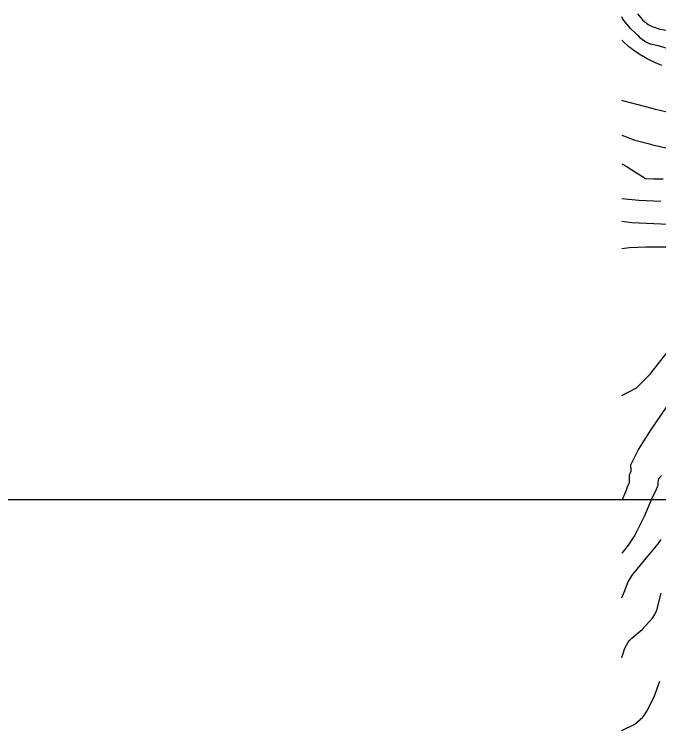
# Model space of a CAD drawing. Header units: metres. Extents: x 837117 to 838479, y 1189012 to 1191015.
# Drawn here: x 837389.6 to 837481.9, y 1189020.8 to 1189123.3 of the extents above; entities that cross this region are included whole.
import ezdxf

# ---------------------------------------------------------------- set-up
doc = ezdxf.new("R2010")
doc.units = ezdxf.units.M
doc.header["$LTSCALE"] = 0.3
for name, color, linetype in [('COTAS 10', 1, 'Continuous'), ('COTAS INT', 252, 'Continuous'), ('MARCO IMP', 130, 'Continuous')]:
    doc.layers.add(name, color=color, linetype=linetype)

msp = doc.modelspace()

# ---------------------------------------------------------------- linework, layer by layer
at = {"layer": 'COTAS 10'}
for points in [[(837476.51, 1189106.05), (837478.36, 1189105.36), (837480.46, 1189104.82), (837481.12, 1189104.65), (837481.81, 1189104.48), (837484.59, 1189103.8)], [(837476.51, 1189068.8), (837478.6, 1189069.92), (837479.55, 1189070.79), (837480.58, 1189071.86), (837484.81, 1189077.28)], [(837476.51, 1189020.85), (837478.38, 1189021.8), (837479.52, 1189022.78), (837479.82, 1189023.18), (837480.12, 1189023.63), (837481.13, 1189025.71), (837481.98, 1189027.95)]]:
    msp.add_lwpolyline(points, dxfattribs=at)
at = {"layer": 'COTAS INT'}
for points in [[(837483.03, 1189118.47), (837481.76, 1189118.82), (837481.49, 1189118.89), (837481.27, 1189118.95), (837480.81, 1189119.05), (837480.61, 1189119.09), (837480.55, 1189119.11), (837480.5, 1189119.13), (837480.29, 1189119.21), (837480.09, 1189119.31), (837480.04, 1189119.34), (837479.98, 1189119.37), (837479.78, 1189119.49), (837479.58, 1189119.63), (837479.52, 1189119.67), (837479.46, 1189119.72), (837479.26, 1189119.91), (837478.9, 1189120.25), (837478.75, 1189120.39), (837478.58, 1189120.55), (837477.76, 1189121.33), (837476.86, 1189122.41), (837476.63, 1189122.77), (837476.51, 1189122.98)], [(837478.76, 1189123.4), (837479.46, 1189122.54), (837480.3, 1189121.9), (837480.56, 1189121.75), (837480.84, 1189121.61), (837481.94, 1189121.21), (837483.54, 1189120.98)], [(837482.26, 1189116.01), (837481.34, 1189116.39), (837480.42, 1189116.85), (837480.16, 1189116.99), (837479.9, 1189117.13), (837478.98, 1189117.67), (837478.06, 1189118.31), (837477.8, 1189118.51), (837477.54, 1189118.72), (837476.6, 1189119.57), (837476.51, 1189119.65)], [(837482.94, 1189109.33), (837481.32, 1189109.74), (837480.68, 1189109.91), (837479.95, 1189110.1), (837476.65, 1189110.97), (837476.51, 1189111.01)], [(837476.51, 1189101.98), (837477.13, 1189101.6), (837477.96, 1189101.08), (837478.63, 1189100.67), (837479.71, 1189100), (837479.73, 1189099.97), (837479.74, 1189099.95), (837479.76, 1189099.91), (837479.8, 1189099.88), (837479.82, 1189099.88), (837479.84, 1189099.87), (837479.96, 1189099.86), (837481.04, 1189099.83), (837481.67, 1189099.81), (837482.45, 1189099.79)], [(837482.11, 1189096.56), (837478.96, 1189096.69), (837476.51, 1189096.96)], [(837483.18, 1189093.29), (837477.97, 1189093.53), (837476.51, 1189093.69)], [(837483.83, 1189090.04), (837479.95, 1189090.05), (837478.8, 1189090), (837477.6, 1189089.92), (837476.51, 1189089.81)], [(837485.32, 1189070.73), (837480.52, 1189063.69), (837479.61, 1189062.28), (837478.89, 1189061.11), (837477.78, 1189058.83), (837477.82, 1189058.2), (837477.81, 1189058.07), (837477.8, 1189057.95), (837477.7, 1189057.69), (837477.6, 1189057.48), (837477.58, 1189057.4), (837477.57, 1189057.31), (837477.58, 1189056.92), (837477.59, 1189056.53), (837477.59, 1189056.45), (837477.59, 1189056.37), (837477.54, 1189056.2), (837477.3, 1189055.68), (837477.18, 1189055.39), (837477.03, 1189055.04), (837476.51, 1189053.8)], [(837482.19, 1189057.36), (837481.84, 1189056.92), (837481.77, 1189056.8), (837481.72, 1189056.69), (837481.66, 1189056.29), (837481.65, 1189055.92), (837481.63, 1189055.82), (837481.6, 1189055.72), (837481.43, 1189055.37), (837481.03, 1189054.57), (837480.86, 1189054.19), (837480.66, 1189053.73), (837479.72, 1189051.5), (837478.38, 1189048.83), (837477.92, 1189048.11), (837477.43, 1189047.39), (837476.51, 1189046.25)], [(837476.51, 1189039.85), (837476.85, 1189040.65), (837477.42, 1189042.13), (837477.71, 1189042.62), (837478.06, 1189043.14), (837479.82, 1189045.28), (837481.71, 1189047.59), (837482.15, 1189048.22)], [(837476.51, 1189031.28), (837476.59, 1189031.48), (837476.68, 1189031.76), (837476.94, 1189032.64), (837477.45, 1189033.52), (837477.69, 1189033.81), (837477.98, 1189034.11), (837479.43, 1189035.34), (837480.91, 1189036.95), (837481.23, 1189037.49), (837481.51, 1189038.07), (837482.17, 1189040.51)]]:
    msp.add_lwpolyline(points, dxfattribs=at)
at = {"layer": 'MARCO IMP'}
msp.add_lwpolyline([(837116.51, 1189053.87), (837116.51, 1191013.87), (838476.51, 1191013.87), (838476.51, 1189053.87), (837116.51, 1189053.87)], dxfattribs=at)

doc.saveas('drawing.dxf')
